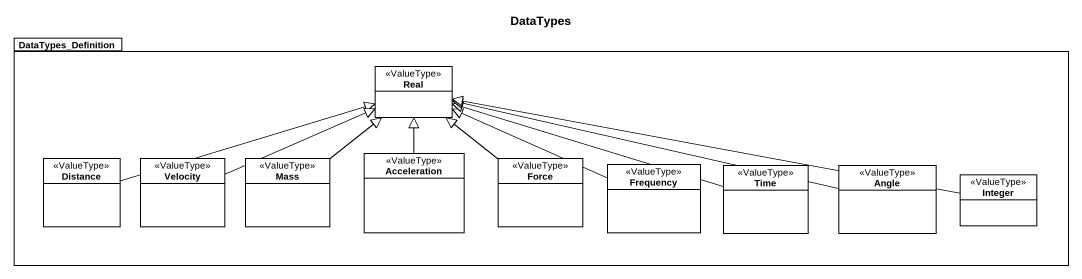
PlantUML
@startuml
title DataTypes
hide circle
hide empty members
package DataTypes_Definition {
  class Real <<ValueType>>
  class Distance <<ValueType>>
  class Velocity <<ValueType>>
  class Mass <<ValueType>>
  class Acceleration <<ValueType>>
  class Force <<ValueType>>
  class Frequency <<ValueType>>
  class Time <<ValueType>>
  class Angle <<ValueType>>
  class Integer <<ValueType>>
}
Distance -right-|> Real
Velocity -right-|> Real
Mass -up-|> Real
Acceleration -up-|> Real
Force -up-|> Real
Frequency -left-|> Real
Time -left-|> Real
Angle -left-|> Real
Integer -left-|> Real
@enduml
